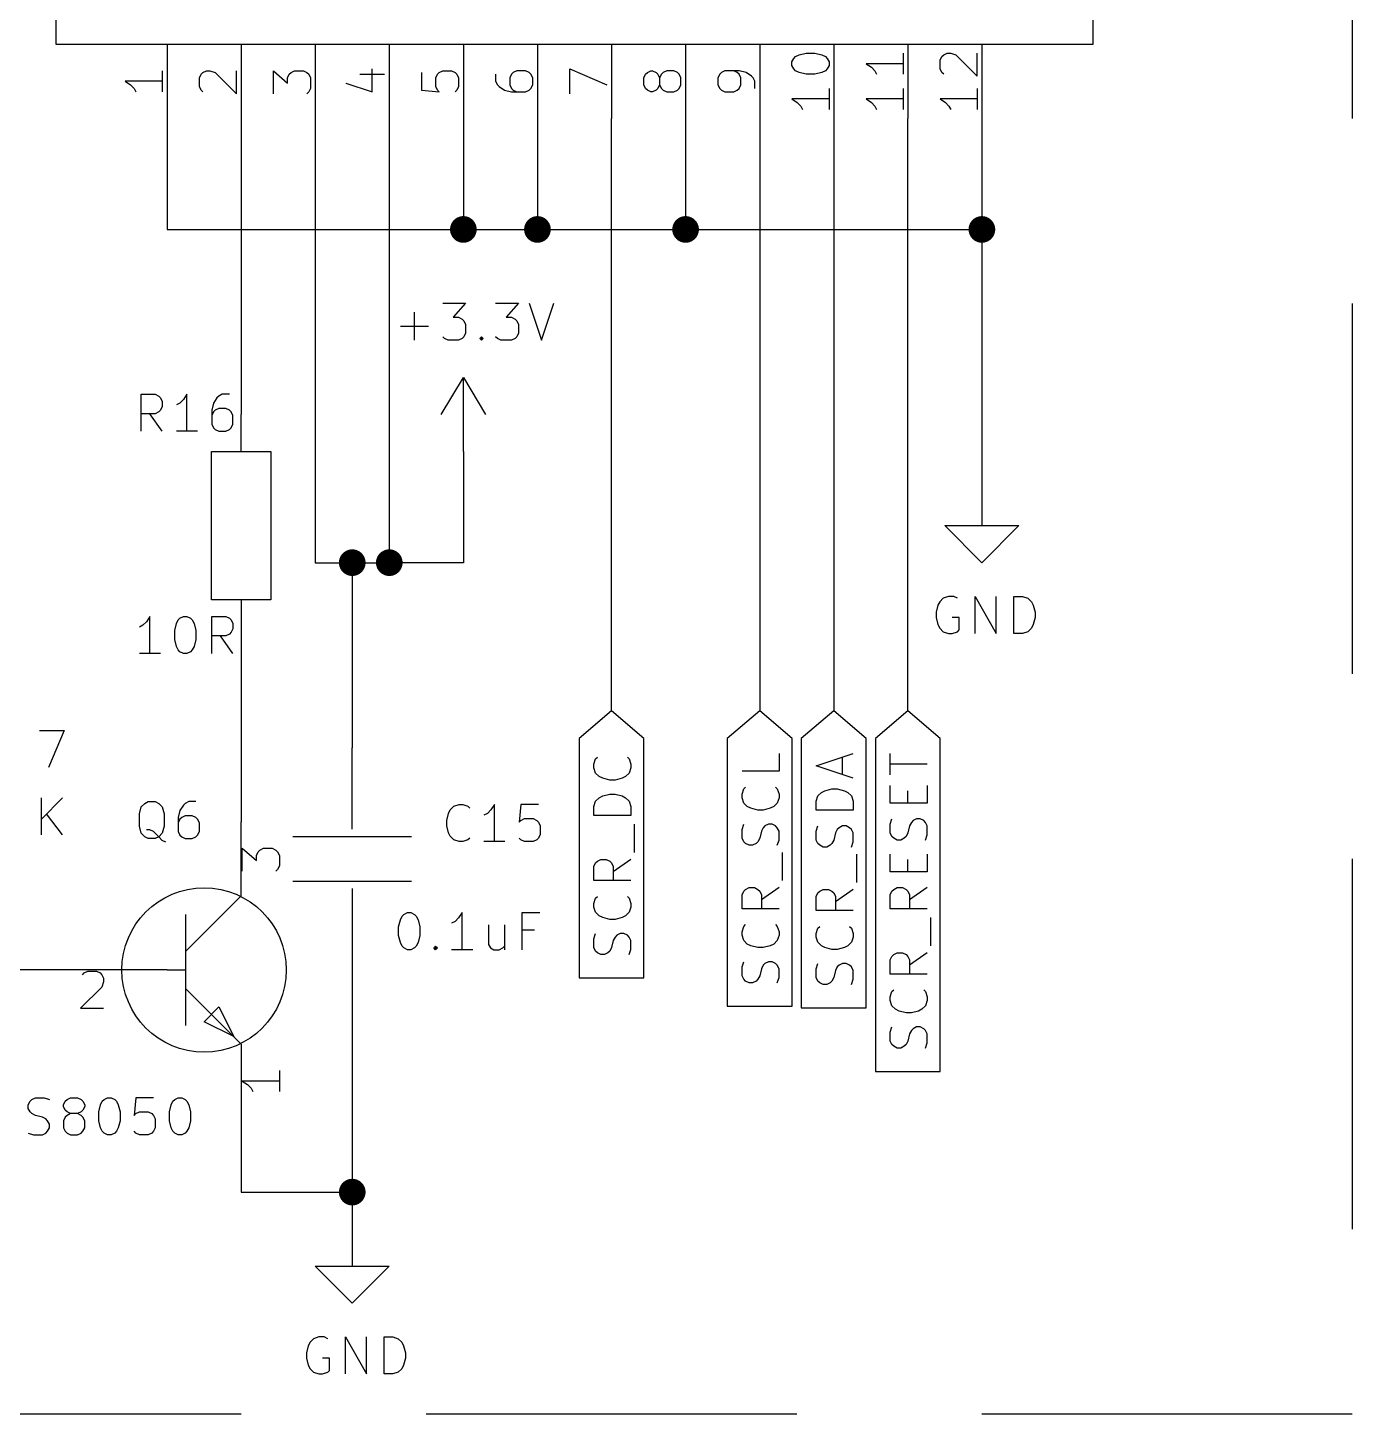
# Model space of a CAD drawing. Extents: x 0.4 to 16.1, y -11.3 to -0.4.
# Drawn here: x 10.262 to 12.05, y -3.5 to -1.628 of the extents above; entities that cross this region are included whole.
import ezdxf

# ---------------------------------------------------------------- set-up
doc = ezdxf.new("R2010")
doc.units = 0
doc.header["$MEASUREMENT"] = 0
doc.linetypes.add('DASHED', pattern=[0.75, 0.5, -0.25])
for name, color, linetype in [('BLUE4', 5, 'CONTINUOUS'), ('BROWN2', 54, 'CONTINUOUS'), ('MAGENTA2', 6, 'CONTINUOUS'), ('MAGENTA3', 221, 'CONTINUOUS'), ('RED3', 11, 'CONTINUOUS')]:
    doc.layers.add(name, color=color, linetype=linetype)

msp = doc.modelspace()

# ---------------------------------------------------------------- linework, layer by layer
at = {"layer": 'BLUE4', "linetype": 'CONTINUOUS'}
for p, q in [((11.2984, -1.66667), (11.3031, -1.66428)), ((11.3031, -1.66428), (11.3127, -1.6619)), ((11.3127, -1.6619), (11.3246, -1.6619)), ((11.3246, -1.6619), (11.3341, -1.66428)), ((11.3341, -1.66428), (11.3389, -1.66667)), ((11.4436, -1.6619), (11.4436, -1.69047)), ((11.496, -1.66667), (11.4984, -1.66428)), ((11.4984, -1.66428), (11.5031, -1.6619)), ((11.5031, -1.6619), (11.5079, -1.6619)), ((11.5079, -1.6619), (11.515, -1.66428)), ((11.515, -1.66428), (11.5436, -1.69285)), ((11.5436, -1.69285), (11.5436, -1.6619)), ((10.7269, -1.71428), (10.7269, -1.68333)), ((10.9936, -1.71667), (10.9936, -1.68333)), ((10.9936, -1.68333), (11.0436, -1.70476)), ((11.2936, -1.67381), (11.296, -1.66905)), ((11.2936, -1.67857), (11.2936, -1.67381)), ((11.296, -1.68333), (11.2936, -1.67857)), ((11.296, -1.66905), (11.2984, -1.66667)), ((11.2984, -1.68571), (11.296, -1.68333)), ((11.3389, -1.66667), (11.3412, -1.66905)), ((11.3412, -1.68333), (11.3389, -1.68571)), ((11.3412, -1.66905), (11.3436, -1.67381)), ((11.3436, -1.67857), (11.3412, -1.68333)), ((11.3436, -1.67381), (11.3436, -1.67857)), ((11.4436, -1.67619), (11.3936, -1.67619)), ((11.3936, -1.67619), (11.4008, -1.68095)), ((11.4008, -1.68095), (11.4055, -1.68571)), ((11.4936, -1.67143), (11.496, -1.66667)), ((11.4936, -1.68333), (11.4936, -1.67143)), ((11.496, -1.68809), (11.4936, -1.68333)), ((10.4436, -1.7), (10.3936, -1.7)), ((10.3936, -1.7), (10.4008, -1.70476)), ((10.4436, -1.68571), (10.4436, -1.71428)), ((10.4936, -1.69524), (10.496, -1.69047)), ((10.4936, -1.70714), (10.4936, -1.69524)), ((10.496, -1.69047), (10.4984, -1.68809)), ((10.4984, -1.68809), (10.5031, -1.68571)), ((10.5031, -1.68571), (10.5079, -1.68571)), ((10.5079, -1.68571), (10.515, -1.68809)), ((10.515, -1.68809), (10.5436, -1.71667)), ((10.5436, -1.71667), (10.5436, -1.68571)), ((10.5936, -1.71667), (10.5936, -1.68571)), ((10.5936, -1.68571), (10.6127, -1.70238)), ((10.6127, -1.69524), (10.615, -1.69047)), ((10.6127, -1.70238), (10.6127, -1.69524)), ((10.615, -1.69047), (10.6174, -1.68809)), ((10.6174, -1.68809), (10.6222, -1.68571)), ((10.6222, -1.68571), (10.6341, -1.68571)), ((10.6341, -1.68571), (10.6389, -1.68809)), ((10.6389, -1.68809), (10.6412, -1.69047)), ((10.6412, -1.69047), (10.6436, -1.69524)), ((10.6436, -1.69524), (10.6436, -1.70952)), ((10.6912, -1.70238), (10.7269, -1.71428)), ((10.7103, -1.69047), (10.7436, -1.69047)), ((10.7936, -1.68809), (10.7936, -1.7119)), ((10.8127, -1.69524), (10.815, -1.69047)), ((10.8127, -1.70714), (10.8127, -1.69524)), ((10.815, -1.69047), (10.8174, -1.68809)), ((10.8174, -1.68809), (10.8222, -1.68571)), ((10.8222, -1.68571), (10.8341, -1.68571)), ((10.8341, -1.68571), (10.8389, -1.68809)), ((10.8389, -1.68809), (10.8412, -1.69047)), ((10.8412, -1.69047), (10.8436, -1.69524)), ((10.8436, -1.69524), (10.8436, -1.70714)), ((10.8936, -1.69047), (10.8936, -1.7)), ((10.8936, -1.7), (10.896, -1.70476)), ((10.915, -1.69047), (10.9127, -1.69524)), ((10.9127, -1.69524), (10.9127, -1.70476)), ((10.9174, -1.68809), (10.915, -1.69047)), ((10.9222, -1.68571), (10.9174, -1.68809)), ((10.9341, -1.68571), (10.9222, -1.68571)), ((10.9389, -1.68809), (10.9341, -1.68571)), ((10.9412, -1.69047), (10.9389, -1.68809)), ((10.9436, -1.69524), (10.9412, -1.69047)), ((10.9436, -1.70476), (10.9436, -1.69524)), ((11.0936, -1.69524), (11.096, -1.69047)), ((11.0936, -1.70476), (11.0936, -1.69524)), ((11.096, -1.69047), (11.0984, -1.68809)), ((11.0984, -1.68809), (11.1031, -1.68571)), ((11.1031, -1.68571), (11.1055, -1.68571)), ((11.1055, -1.68571), (11.1103, -1.68809)), ((11.1103, -1.68809), (11.1127, -1.69047)), ((11.1127, -1.69047), (11.115, -1.69524)), ((11.1174, -1.69047), (11.115, -1.69524)), ((11.115, -1.69524), (11.115, -1.70476)), ((11.1198, -1.68809), (11.1174, -1.69047)), ((11.1246, -1.68571), (11.1198, -1.68809)), ((11.1341, -1.68571), (11.1246, -1.68571)), ((11.1389, -1.68809), (11.1341, -1.68571)), ((11.1412, -1.69047), (11.1389, -1.68809)), ((11.1436, -1.69524), (11.1412, -1.69047)), ((11.1436, -1.70476), (11.1436, -1.69524)), ((11.196, -1.69047), (11.1936, -1.69524)), ((11.1936, -1.69524), (11.1936, -1.70476)), ((11.1984, -1.68809), (11.196, -1.69047)), ((11.2031, -1.68571), (11.1984, -1.68809)), ((11.2222, -1.68571), (11.2031, -1.68571)), ((11.2198, -1.68809), (11.215, -1.68571)), ((11.2222, -1.69047), (11.2198, -1.68809)), ((11.2317, -1.68809), (11.2222, -1.68571)), ((11.2246, -1.69524), (11.2222, -1.69047)), ((11.2246, -1.70476), (11.2246, -1.69524)), ((11.2389, -1.69285), (11.2317, -1.68809)), ((11.2412, -1.69524), (11.2389, -1.69285)), ((11.2436, -1.7), (11.2412, -1.69524)), ((11.2436, -1.70952), (11.2436, -1.7)), ((11.3031, -1.68809), (11.2984, -1.68571)), ((11.3127, -1.69047), (11.3031, -1.68809)), ((11.3246, -1.69047), (11.3127, -1.69047)), ((11.3341, -1.68809), (11.3246, -1.69047)), ((11.3389, -1.68571), (11.3341, -1.68809)), ((11.4055, -1.68571), (11.4079, -1.69047)), ((11.4984, -1.69047), (11.496, -1.68809)), ((10.4008, -1.70476), (10.4055, -1.70952)), ((10.4055, -1.70952), (10.4079, -1.71428)), ((10.496, -1.7119), (10.4936, -1.70714)), ((10.4984, -1.71428), (10.496, -1.7119)), ((10.6412, -1.71428), (10.6389, -1.71667)), ((10.6436, -1.70952), (10.6412, -1.71428)), ((10.7936, -1.7119), (10.8174, -1.71428)), ((10.815, -1.7119), (10.8127, -1.70714)), ((10.8174, -1.71428), (10.815, -1.7119)), ((10.8412, -1.7119), (10.8389, -1.71428)), ((10.8436, -1.70714), (10.8412, -1.7119)), ((10.896, -1.70476), (10.8984, -1.70714)), ((10.8984, -1.70714), (10.9055, -1.7119)), ((10.9055, -1.7119), (10.915, -1.71428)), ((10.9127, -1.70476), (10.915, -1.70952)), ((10.915, -1.70952), (10.9174, -1.7119)), ((10.915, -1.71428), (10.9341, -1.71428)), ((10.9174, -1.7119), (10.9222, -1.71428)), ((10.9341, -1.71428), (10.9389, -1.7119)), ((10.9389, -1.7119), (10.9412, -1.70952)), ((10.9412, -1.70952), (10.9436, -1.70476)), ((11.096, -1.70952), (11.0936, -1.70476)), ((11.0984, -1.7119), (11.096, -1.70952)), ((11.1031, -1.71428), (11.0984, -1.7119)), ((11.1055, -1.71428), (11.1031, -1.71428)), ((11.1103, -1.7119), (11.1055, -1.71428)), ((11.1127, -1.70952), (11.1103, -1.7119)), ((11.115, -1.70476), (11.1127, -1.70952)), ((11.115, -1.70476), (11.1174, -1.70952)), ((11.1174, -1.70952), (11.1198, -1.7119)), ((11.1198, -1.7119), (11.1246, -1.71428)), ((11.1246, -1.71428), (11.1341, -1.71428)), ((11.1341, -1.71428), (11.1389, -1.7119)), ((11.1389, -1.7119), (11.1412, -1.70952)), ((11.1412, -1.70952), (11.1436, -1.70476)), ((11.1936, -1.70476), (11.196, -1.70952)), ((11.196, -1.70952), (11.1984, -1.7119)), ((11.1984, -1.7119), (11.2031, -1.71428)), ((11.2031, -1.71428), (11.215, -1.71428)), ((11.215, -1.71428), (11.2198, -1.7119)), ((11.2198, -1.7119), (11.2222, -1.70952)), ((11.2222, -1.70952), (11.2246, -1.70476)), ((11.3436, -1.70952), (11.3436, -1.73809)), ((11.4436, -1.70952), (11.4436, -1.73809)), ((11.5436, -1.70952), (11.5436, -1.73809)), ((11.3436, -1.72381), (11.2936, -1.72381)), ((11.2936, -1.72381), (11.3008, -1.72857)), ((11.3008, -1.72857), (11.3055, -1.73333)), ((11.3055, -1.73333), (11.3079, -1.73809)), ((11.4436, -1.72381), (11.3936, -1.72381)), ((11.3936, -1.72381), (11.4008, -1.72857)), ((11.4008, -1.72857), (11.4055, -1.73333)), ((11.4055, -1.73333), (11.4079, -1.73809)), ((11.5436, -1.72381), (11.4936, -1.72381)), ((11.4936, -1.72381), (11.5008, -1.72857)), ((11.5008, -1.72857), (11.5055, -1.73333)), ((11.5055, -1.73333), (11.5079, -1.73809)), ((10.5516, -2.76667), (10.5516, -2.73571)), ((10.5516, -2.73571), (10.5707, -2.75238)), ((10.5707, -2.74524), (10.573, -2.74047)), ((10.5707, -2.75238), (10.5707, -2.74524)), ((10.573, -2.74047), (10.5754, -2.73809)), ((10.5754, -2.73809), (10.5802, -2.73571)), ((10.5802, -2.73571), (10.5921, -2.73571)), ((10.5921, -2.73571), (10.5969, -2.73809)), ((10.5969, -2.73809), (10.5992, -2.74047)), ((10.5992, -2.74047), (10.6016, -2.74524)), ((10.6016, -2.74524), (10.6016, -2.75952)), ((10.5992, -2.76428), (10.5969, -2.76667)), ((10.6016, -2.75952), (10.5992, -2.76428)), ((10.3381, -2.904), (10.3429, -2.90162)), ((10.3429, -2.90162), (10.3548, -2.90162)), ((10.3548, -2.90162), (10.3595, -2.904)), ((10.3357, -2.90638), (10.3381, -2.904)), ((10.3595, -2.904), (10.3619, -2.90638)), ((10.3619, -2.90638), (10.3643, -2.91114)), ((10.3643, -2.9159), (10.3619, -2.92305)), ((10.3643, -2.91114), (10.3643, -2.9159)), ((10.3619, -2.92305), (10.3333, -2.95162)), ((10.3333, -2.95162), (10.3643, -2.95162)), ((10.6016, -3.05), (10.5516, -3.05)), ((10.5516, -3.05), (10.5588, -3.05476)), ((10.6016, -3.03571), (10.6016, -3.06428)), ((10.5588, -3.05476), (10.5635, -3.05952)), ((10.5635, -3.05952), (10.5659, -3.06428))]:
    msp.add_line(p, q, dxfattribs=at)
at = {"layer": 'BROWN2', "linetype": 'CONTINUOUS'}
for p, q in [((10.3, -0.65), (10.3, -1.65)), ((11.7, -1.65), (11.7, -0.65)), ((10.3, -1.65), (11.7, -1.65)), ((10.45, -1.65), (10.45, -1.75)), ((10.55, -1.65), (10.55, -1.75)), ((10.65, -1.65), (10.65, -1.75)), ((10.75, -1.65), (10.75, -1.75)), ((10.85, -1.65), (10.85, -1.75)), ((10.95, -1.65), (10.95, -1.75)), ((11.05, -1.65), (11.05, -1.75)), ((11.15, -1.65), (11.15, -1.75)), ((11.25, -1.65), (11.25, -1.75)), ((11.35, -1.65), (11.35, -1.75)), ((11.45, -1.65), (11.45, -1.75)), ((11.55, -1.65), (11.55, -1.75)), ((10.82, -2.15), (10.85, -2.1)), ((10.85, -2.2), (10.85, -2.1)), ((10.85, -2.1), (10.88, -2.15)), ((10.55, -2.2), (10.55, -2.15)), ((10.51, -2.4), (10.51, -2.2)), ((10.51, -2.2), (10.59, -2.2)), ((10.59, -2.2), (10.59, -2.4)), ((11.55, -2.25), (11.55, -2.3)), ((11.55, -2.35), (11.5, -2.3)), ((11.5, -2.3), (11.55, -2.3)), ((11.55, -2.3), (11.6, -2.3)), ((11.6, -2.3), (11.55, -2.35)), ((10.59, -2.4), (10.51, -2.4)), ((10.55, -2.4), (10.55, -2.45)), ((11.05, -2.55), (11.0062, -2.5875)), ((11.0938, -2.5875), (11.05, -2.55)), ((11.25, -2.55), (11.2062, -2.5875)), ((11.2938, -2.5875), (11.25, -2.55)), ((11.35, -2.55), (11.3062, -2.5875)), ((11.3938, -2.5875), (11.35, -2.55)), ((11.45, -2.55), (11.4062, -2.5875)), ((11.4938, -2.5875), (11.45, -2.55)), ((10.7, -2.71), (10.7, -2.6)), ((11.0062, -2.5875), (11.0062, -2.91073)), ((11.0938, -2.91073), (11.0938, -2.5875)), ((11.2062, -2.5875), (11.2062, -2.94883)), ((11.2938, -2.94883), (11.2938, -2.5875)), ((11.3062, -2.5875), (11.3062, -2.9512)), ((11.3938, -2.9512), (11.3938, -2.5875)), ((11.4062, -2.5875), (11.4062, -3.03692)), ((11.4938, -3.03692), (11.4938, -2.5875)), ((11.0262, -2.62217), (11.0286, -2.61503)), ((11.0286, -2.61503), (11.031, -2.61265)), ((11.0714, -2.61265), (11.0738, -2.61503)), ((11.0738, -2.61503), (11.0762, -2.62217)), ((11.2762, -2.60789), (11.2762, -2.6317)), ((11.3262, -2.62455), (11.3762, -2.60789)), ((11.3619, -2.63646), (11.3619, -2.61265)), ((11.4262, -2.63646), (11.4262, -2.60789)), ((11.0262, -2.62693), (11.0262, -2.62217)), ((11.0286, -2.63407), (11.0262, -2.62693)), ((11.0333, -2.63884), (11.0286, -2.63407)), ((11.0381, -2.64122), (11.0333, -2.63884)), ((11.069, -2.63884), (11.0643, -2.64122)), ((11.0738, -2.63407), (11.069, -2.63884)), ((11.0762, -2.62693), (11.0738, -2.63407)), ((11.0762, -2.62217), (11.0762, -2.62693)), ((11.2762, -2.6317), (11.2262, -2.6317)), ((11.3762, -2.64122), (11.3262, -2.62455)), ((11.4762, -2.62217), (11.4262, -2.62217)), ((11.0476, -2.6436), (11.0381, -2.64122)), ((11.0548, -2.6436), (11.0476, -2.6436)), ((11.0643, -2.64122), (11.0548, -2.6436)), ((11.2262, -2.66265), (11.2286, -2.6555)), ((11.2286, -2.6555), (11.231, -2.65313)), ((11.2714, -2.65313), (11.2738, -2.6555)), ((11.2738, -2.6555), (11.2762, -2.66265)), ((11.3333, -2.66027), (11.3381, -2.65789)), ((11.3381, -2.65789), (11.3476, -2.6555)), ((11.3476, -2.6555), (11.3548, -2.6555)), ((11.3548, -2.6555), (11.3643, -2.65789)), ((11.3643, -2.65789), (11.369, -2.66027)), ((11.4262, -2.67455), (11.4262, -2.65074)), ((11.45, -2.67455), (11.45, -2.65789)), ((11.4762, -2.65074), (11.4762, -2.67455)), ((11.0262, -2.67931), (11.0286, -2.67217)), ((11.0286, -2.67217), (11.0333, -2.66741)), ((11.0333, -2.66741), (11.0381, -2.66503)), ((11.0381, -2.66503), (11.0476, -2.66265)), ((11.0476, -2.66265), (11.0548, -2.66265)), ((11.0548, -2.66265), (11.0643, -2.66503)), ((11.0643, -2.66503), (11.069, -2.66741)), ((11.069, -2.66741), (11.0738, -2.67217)), ((11.0738, -2.67217), (11.0762, -2.67931)), ((11.2262, -2.66741), (11.2262, -2.66265)), ((11.2286, -2.67455), (11.2262, -2.66741)), ((11.2333, -2.67931), (11.2286, -2.67455)), ((11.2738, -2.67455), (11.269, -2.67931)), ((11.2762, -2.66741), (11.2738, -2.67455)), ((11.2762, -2.66265), (11.2762, -2.66741)), ((11.3262, -2.67217), (11.3286, -2.66503)), ((11.3262, -2.68407), (11.3262, -2.67217)), ((11.3286, -2.66503), (11.3333, -2.66027)), ((11.369, -2.66027), (11.3738, -2.66503)), ((11.3738, -2.66503), (11.3762, -2.67217)), ((11.3762, -2.67217), (11.3762, -2.68407)), ((11.4762, -2.67455), (11.4262, -2.67455)), ((11.0262, -2.69122), (11.0262, -2.67931)), ((11.0762, -2.69122), (11.0262, -2.69122)), ((11.0762, -2.67931), (11.0762, -2.69122)), ((11.2381, -2.6817), (11.2333, -2.67931)), ((11.2476, -2.68407), (11.2381, -2.6817)), ((11.2548, -2.68407), (11.2476, -2.68407)), ((11.2643, -2.6817), (11.2548, -2.68407)), ((11.269, -2.67931), (11.2643, -2.6817)), ((11.3762, -2.68407), (11.3262, -2.68407)), ((11.4262, -2.70313), (11.4286, -2.69598)), ((11.4619, -2.69598), (11.4571, -2.69836)), ((11.4667, -2.69598), (11.4619, -2.69598)), ((11.4714, -2.69836), (11.4667, -2.69598)), ((10.55, -2.8), (10.55, -2.7)), ((11.081, -2.74122), (11.081, -2.70313)), ((11.2262, -2.71027), (11.2286, -2.70313)), ((11.2262, -2.72217), (11.2262, -2.71027)), ((11.2524, -2.71265), (11.25, -2.72217)), ((11.2548, -2.70789), (11.2524, -2.71265)), ((11.2571, -2.7055), (11.2548, -2.70789)), ((11.2619, -2.70313), (11.2571, -2.7055)), ((11.2667, -2.70313), (11.2619, -2.70313)), ((11.2714, -2.7055), (11.2667, -2.70313)), ((11.2738, -2.70789), (11.2714, -2.7055)), ((11.2762, -2.71265), (11.2738, -2.70789)), ((11.2762, -2.72455), (11.2762, -2.71265)), ((11.3262, -2.71265), (11.3286, -2.7055)), ((11.3262, -2.72455), (11.3262, -2.71265)), ((11.3548, -2.71027), (11.3524, -2.71503)), ((11.3571, -2.70789), (11.3548, -2.71027)), ((11.3619, -2.7055), (11.3571, -2.70789)), ((11.3667, -2.7055), (11.3619, -2.7055)), ((11.3714, -2.70789), (11.3667, -2.7055)), ((11.3738, -2.71027), (11.3714, -2.70789)), ((11.3762, -2.71503), (11.3738, -2.71027)), ((11.4262, -2.71503), (11.4262, -2.70313)), ((11.4524, -2.7055), (11.45, -2.71503)), ((11.4548, -2.70074), (11.4524, -2.7055)), ((11.4571, -2.69836), (11.4548, -2.70074)), ((11.4738, -2.70074), (11.4714, -2.69836)), ((11.4762, -2.7055), (11.4738, -2.70074)), ((11.4762, -2.71741), (11.4762, -2.7055)), ((10.62, -2.72), (10.78, -2.72)), ((11.2286, -2.72693), (11.2262, -2.72217)), ((11.231, -2.72931), (11.2286, -2.72693)), ((11.2357, -2.7317), (11.231, -2.72931)), ((11.2405, -2.7317), (11.2357, -2.7317)), ((11.2452, -2.72931), (11.2405, -2.7317)), ((11.2476, -2.72693), (11.2452, -2.72931)), ((11.25, -2.72217), (11.2476, -2.72693)), ((11.2738, -2.7317), (11.2762, -2.72455)), ((11.3286, -2.72931), (11.3262, -2.72455)), ((11.331, -2.7317), (11.3286, -2.72931)), ((11.3357, -2.73407), (11.331, -2.7317)), ((11.3452, -2.7317), (11.3405, -2.73407)), ((11.3476, -2.72931), (11.3452, -2.7317)), ((11.35, -2.72455), (11.3476, -2.72931)), ((11.3524, -2.71503), (11.35, -2.72455)), ((11.3738, -2.73407), (11.3762, -2.72693)), ((11.3762, -2.72693), (11.3762, -2.71503)), ((11.4286, -2.71979), (11.4262, -2.71503)), ((11.431, -2.72217), (11.4286, -2.71979)), ((11.4357, -2.72455), (11.431, -2.72217)), ((11.4405, -2.72455), (11.4357, -2.72455)), ((11.4452, -2.72217), (11.4405, -2.72455)), ((11.4476, -2.71979), (11.4452, -2.72217)), ((11.45, -2.71503), (11.4476, -2.71979)), ((11.4738, -2.72455), (11.4762, -2.71741)), ((11.031, -2.75313), (11.0357, -2.75074)), ((11.0357, -2.75074), (11.0429, -2.75074)), ((11.0429, -2.75074), (11.0476, -2.75313)), ((11.0762, -2.75074), (11.0524, -2.76741)), ((11.281, -2.77931), (11.281, -2.74122)), ((11.3405, -2.73407), (11.3357, -2.73407)), ((11.381, -2.7817), (11.381, -2.7436)), ((11.4262, -2.76741), (11.4262, -2.7436)), ((11.45, -2.76741), (11.45, -2.75074)), ((11.4762, -2.7436), (11.4762, -2.76741)), ((11.0262, -2.76027), (11.0286, -2.7555)), ((11.0262, -2.77931), (11.0262, -2.76027)), ((11.0286, -2.7555), (11.031, -2.75313)), ((11.0476, -2.75313), (11.05, -2.7555)), ((11.05, -2.7555), (11.0524, -2.76027)), ((11.0524, -2.76027), (11.0524, -2.77931)), ((11.4762, -2.76741), (11.4262, -2.76741)), ((10.62, -2.78), (10.78, -2.78)), ((11.0762, -2.77931), (11.0262, -2.77931)), ((11.231, -2.79122), (11.2357, -2.78884)), ((11.2357, -2.78884), (11.2429, -2.78884)), ((11.2429, -2.78884), (11.2476, -2.79122)), ((11.2762, -2.78884), (11.2524, -2.8055)), ((11.431, -2.79122), (11.4357, -2.78884)), ((11.4357, -2.78884), (11.4429, -2.78884)), ((11.4429, -2.78884), (11.4476, -2.79122)), ((11.4762, -2.78884), (11.4524, -2.8055)), ((10.475, -2.875), (10.55, -2.8)), ((10.7, -2.79), (10.7, -2.9)), ((11.0262, -2.81027), (11.0286, -2.80313)), ((11.0286, -2.80313), (11.031, -2.80074)), ((11.0714, -2.80074), (11.0738, -2.80313)), ((11.0738, -2.80313), (11.0762, -2.81027)), ((11.2262, -2.79836), (11.2286, -2.7936)), ((11.2262, -2.81741), (11.2262, -2.79836)), ((11.2286, -2.7936), (11.231, -2.79122)), ((11.2476, -2.79122), (11.25, -2.7936)), ((11.25, -2.7936), (11.2524, -2.79836)), ((11.2524, -2.79836), (11.2524, -2.81741)), ((11.3262, -2.80074), (11.3286, -2.79598)), ((11.3262, -2.81979), (11.3262, -2.80074)), ((11.3286, -2.79598), (11.331, -2.7936)), ((11.331, -2.7936), (11.3357, -2.79122)), ((11.3357, -2.79122), (11.3429, -2.79122)), ((11.3429, -2.79122), (11.3476, -2.7936)), ((11.3476, -2.7936), (11.35, -2.79598)), ((11.35, -2.79598), (11.3524, -2.80074)), ((11.3762, -2.79122), (11.3524, -2.80789)), ((11.3524, -2.80074), (11.3524, -2.81979)), ((11.4262, -2.79836), (11.4286, -2.7936)), ((11.4262, -2.81741), (11.4262, -2.79836)), ((11.4286, -2.7936), (11.431, -2.79122)), ((11.4476, -2.79122), (11.45, -2.7936)), ((11.45, -2.7936), (11.4524, -2.79836)), ((11.4524, -2.79836), (11.4524, -2.81741)), ((10.475, -2.825), (10.475, -2.975)), ((11.0262, -2.81503), (11.0262, -2.81027)), ((11.0286, -2.82217), (11.0262, -2.81503)), ((11.0333, -2.82693), (11.0286, -2.82217)), ((11.0381, -2.82931), (11.0333, -2.82693)), ((11.069, -2.82693), (11.0643, -2.82931)), ((11.0738, -2.82217), (11.069, -2.82693)), ((11.0762, -2.81503), (11.0738, -2.82217)), ((11.0762, -2.81027), (11.0762, -2.81503)), ((11.2762, -2.81741), (11.2262, -2.81741)), ((11.3762, -2.81979), (11.3262, -2.81979)), ((11.4762, -2.81741), (11.4262, -2.81741)), ((11.0476, -2.8317), (11.0381, -2.82931)), ((11.0548, -2.8317), (11.0476, -2.8317)), ((11.0643, -2.82931), (11.0548, -2.8317)), ((11.2262, -2.84836), (11.2286, -2.84122)), ((11.2286, -2.84122), (11.231, -2.83884)), ((11.2714, -2.83884), (11.2738, -2.84122)), ((11.2738, -2.84122), (11.2762, -2.84836)), ((11.3262, -2.85074), (11.3286, -2.8436)), ((11.3286, -2.8436), (11.331, -2.84122)), ((11.3714, -2.84122), (11.3738, -2.8436)), ((11.3738, -2.8436), (11.3762, -2.85074)), ((11.481, -2.86741), (11.481, -2.82931)), ((11.0262, -2.85789), (11.0286, -2.85074)), ((11.0262, -2.86979), (11.0262, -2.85789)), ((11.0524, -2.86027), (11.05, -2.86979)), ((11.0548, -2.8555), (11.0524, -2.86027)), ((11.0571, -2.85313), (11.0548, -2.8555)), ((11.0619, -2.85074), (11.0571, -2.85313)), ((11.0667, -2.85074), (11.0619, -2.85074)), ((11.0714, -2.85313), (11.0667, -2.85074)), ((11.0738, -2.8555), (11.0714, -2.85313)), ((11.0762, -2.86027), (11.0738, -2.8555)), ((11.0762, -2.87217), (11.0762, -2.86027)), ((11.2262, -2.85313), (11.2262, -2.84836)), ((11.2286, -2.86027), (11.2262, -2.85313)), ((11.2333, -2.86503), (11.2286, -2.86027)), ((11.2738, -2.86027), (11.269, -2.86503)), ((11.2762, -2.85313), (11.2738, -2.86027)), ((11.2762, -2.84836), (11.2762, -2.85313)), ((11.3262, -2.8555), (11.3262, -2.85074)), ((11.3286, -2.86265), (11.3262, -2.8555)), ((11.3333, -2.86741), (11.3286, -2.86265)), ((11.3738, -2.86265), (11.369, -2.86741)), ((11.3762, -2.8555), (11.3738, -2.86265)), ((11.3762, -2.85074), (11.3762, -2.8555)), ((11.0286, -2.87455), (11.0262, -2.86979)), ((11.031, -2.87693), (11.0286, -2.87455)), ((11.0357, -2.87931), (11.031, -2.87693)), ((11.0405, -2.87931), (11.0357, -2.87931)), ((11.0452, -2.87693), (11.0405, -2.87931)), ((11.0476, -2.87455), (11.0452, -2.87693)), ((11.05, -2.86979), (11.0476, -2.87455)), ((11.0738, -2.87931), (11.0762, -2.87217)), ((11.2381, -2.86741), (11.2333, -2.86503)), ((11.2476, -2.86979), (11.2381, -2.86741)), ((11.2548, -2.86979), (11.2476, -2.86979)), ((11.2643, -2.86741), (11.2548, -2.86979)), ((11.269, -2.86503), (11.2643, -2.86741)), ((11.3381, -2.86979), (11.3333, -2.86741)), ((11.3476, -2.87217), (11.3381, -2.86979)), ((11.3548, -2.87217), (11.3476, -2.87217)), ((11.3643, -2.86979), (11.3548, -2.87217)), ((11.369, -2.86741), (11.3643, -2.86979)), ((11.4262, -2.88646), (11.4286, -2.8817)), ((11.4286, -2.8817), (11.431, -2.87931)), ((11.431, -2.87931), (11.4357, -2.87693)), ((11.4357, -2.87693), (11.4429, -2.87693)), ((11.4429, -2.87693), (11.4476, -2.87931)), ((11.4476, -2.87931), (11.45, -2.8817)), ((11.45, -2.8817), (11.4524, -2.88646)), ((11.4762, -2.87693), (11.4524, -2.8936)), ((10.45, -2.9), (10.25, -2.9)), ((10.45, -2.9), (10.475, -2.9)), ((11.2262, -2.89598), (11.2286, -2.88884)), ((11.2262, -2.90789), (11.2262, -2.89598)), ((11.2524, -2.89836), (11.25, -2.90789)), ((11.2548, -2.8936), (11.2524, -2.89836)), ((11.2571, -2.89122), (11.2548, -2.8936)), ((11.2619, -2.88884), (11.2571, -2.89122)), ((11.2667, -2.88884), (11.2619, -2.88884)), ((11.2714, -2.89122), (11.2667, -2.88884)), ((11.2738, -2.8936), (11.2714, -2.89122)), ((11.2762, -2.89836), (11.2738, -2.8936)), ((11.2762, -2.91027), (11.2762, -2.89836)), ((11.3262, -2.89836), (11.3286, -2.89122)), ((11.3262, -2.91027), (11.3262, -2.89836)), ((11.3524, -2.90074), (11.35, -2.91027)), ((11.3548, -2.89598), (11.3524, -2.90074)), ((11.3571, -2.8936), (11.3548, -2.89598)), ((11.3619, -2.89122), (11.3571, -2.8936)), ((11.3667, -2.89122), (11.3619, -2.89122)), ((11.3714, -2.8936), (11.3667, -2.89122)), ((11.3738, -2.89598), (11.3714, -2.8936)), ((11.3762, -2.90074), (11.3738, -2.89598)), ((11.3762, -2.91265), (11.3762, -2.90074)), ((11.4262, -2.9055), (11.4262, -2.88646)), ((11.4524, -2.88646), (11.4524, -2.9055)), ((11.0062, -2.91073), (11.05, -2.91073)), ((11.05, -2.91073), (11.0938, -2.91073)), ((11.2286, -2.91265), (11.2262, -2.90789)), ((11.231, -2.91503), (11.2286, -2.91265)), ((11.2357, -2.91741), (11.231, -2.91503)), ((11.2405, -2.91741), (11.2357, -2.91741)), ((11.2452, -2.91503), (11.2405, -2.91741)), ((11.2476, -2.91265), (11.2452, -2.91503)), ((11.25, -2.90789), (11.2476, -2.91265)), ((11.2738, -2.91741), (11.2762, -2.91027)), ((11.3286, -2.91503), (11.3262, -2.91027)), ((11.331, -2.91741), (11.3286, -2.91503)), ((11.3357, -2.91979), (11.331, -2.91741)), ((11.3405, -2.91979), (11.3357, -2.91979)), ((11.3452, -2.91741), (11.3405, -2.91979)), ((11.3476, -2.91503), (11.3452, -2.91741)), ((11.35, -2.91027), (11.3476, -2.91503)), ((11.3738, -2.91979), (11.3762, -2.91265)), ((11.4762, -2.9055), (11.4262, -2.9055)), ((10.475, -2.925), (10.55, -3)), ((11.4262, -2.93646), (11.4286, -2.92931)), ((11.4262, -2.94122), (11.4262, -2.93646)), ((11.4286, -2.92931), (11.431, -2.92693)), ((11.4714, -2.92693), (11.4738, -2.92931)), ((11.4738, -2.92931), (11.4762, -2.93646)), ((11.4762, -2.93646), (11.4762, -2.94122)), ((10.5, -2.97), (10.52, -2.95)), ((10.52, -2.95), (10.54, -2.99)), ((11.2062, -2.94883), (11.25, -2.94883)), ((11.25, -2.94883), (11.2938, -2.94883)), ((11.3062, -2.9512), (11.35, -2.9512)), ((11.35, -2.9512), (11.3938, -2.9512)), ((11.4286, -2.94836), (11.4262, -2.94122)), ((11.4333, -2.95313), (11.4286, -2.94836)), ((11.4381, -2.9555), (11.4333, -2.95313)), ((11.4476, -2.95789), (11.4381, -2.9555)), ((11.4548, -2.95789), (11.4476, -2.95789)), ((11.4643, -2.9555), (11.4548, -2.95789)), ((11.469, -2.95313), (11.4643, -2.9555)), ((11.4738, -2.94836), (11.469, -2.95313)), ((11.4762, -2.94122), (11.4738, -2.94836)), ((10.54, -2.99), (10.5, -2.97)), ((11.4262, -2.98407), (11.4286, -2.97693)), ((11.4619, -2.97693), (11.4571, -2.97931)), ((11.4667, -2.97693), (11.4619, -2.97693)), ((11.4714, -2.97931), (11.4667, -2.97693)), ((11.4262, -2.99598), (11.4262, -2.98407)), ((11.4524, -2.98646), (11.45, -2.99598)), ((11.4548, -2.9817), (11.4524, -2.98646)), ((11.4571, -2.97931), (11.4548, -2.9817)), ((11.4738, -2.9817), (11.4714, -2.97931)), ((11.4762, -2.98646), (11.4738, -2.9817)), ((11.4762, -2.99836), (11.4762, -2.98646)), ((10.55, -3), (10.55, -3.1)), ((11.4286, -3.00074), (11.4262, -2.99598)), ((11.431, -3.00313), (11.4286, -3.00074)), ((11.4357, -3.0055), (11.431, -3.00313)), ((11.4405, -3.0055), (11.4357, -3.0055)), ((11.4452, -3.00313), (11.4405, -3.0055)), ((11.4476, -3.00074), (11.4452, -3.00313)), ((11.45, -2.99598), (11.4476, -3.00074)), ((11.4738, -3.0055), (11.4762, -2.99836)), ((11.4062, -3.03692), (11.45, -3.03692)), ((11.45, -3.03692), (11.4938, -3.03692)), ((10.7, -3.25), (10.7, -3.3)), ((10.7, -3.35), (10.65, -3.3)), ((10.65, -3.3), (10.7, -3.3)), ((10.7, -3.3), (10.75, -3.3)), ((10.75, -3.3), (10.7, -3.35))]:
    msp.add_line(p, q, dxfattribs=at)
at = {"layer": 'BROWN2'}
msp.add_circle((10.5, -2.9), 0.111, dxfattribs=at)
at = {"layer": 'MAGENTA2', "linetype": 'CONTINUOUS'}
for p, q in [((10.8221, -1.99962), (10.8531, -1.99962)), ((10.8531, -1.99962), (10.8364, -2.01867)), ((10.8936, -1.99962), (10.9245, -1.99962)), ((10.9245, -1.99962), (10.9079, -2.01867)), ((10.9388, -1.99962), (10.9555, -2.04962)), ((10.9555, -2.04962), (10.9721, -1.99962)), ((10.784, -2.04962), (10.784, -2.01152)), ((10.8364, -2.01867), (10.8436, -2.01867)), ((10.8436, -2.01867), (10.8483, -2.02105)), ((10.8483, -2.02105), (10.8507, -2.02343)), ((10.9079, -2.01867), (10.915, -2.01867)), ((10.915, -2.01867), (10.9198, -2.02105)), ((10.9198, -2.02105), (10.9221, -2.02343)), ((10.765, -2.03057), (10.8031, -2.03057)), ((10.8507, -2.02343), (10.8531, -2.02819)), ((10.8531, -2.04009), (10.8507, -2.04485)), ((10.8531, -2.02819), (10.8531, -2.04009)), ((10.9221, -2.02343), (10.9245, -2.02819)), ((10.9245, -2.04009), (10.9221, -2.04485)), ((10.9245, -2.02819), (10.9245, -2.04009)), ((10.8245, -2.04724), (10.8221, -2.04485)), ((10.8293, -2.04962), (10.8245, -2.04724)), ((10.8436, -2.04962), (10.8293, -2.04962)), ((10.8483, -2.04724), (10.8436, -2.04962)), ((10.8507, -2.04485), (10.8483, -2.04724)), ((10.8721, -2.04724), (10.8745, -2.04485)), ((10.8745, -2.04962), (10.8721, -2.04724)), ((10.8745, -2.04485), (10.8769, -2.04724)), ((10.8745, -2.04485), (10.8745, -2.04962)), ((10.8769, -2.04724), (10.8745, -2.04962)), ((10.8959, -2.04724), (10.8936, -2.04485)), ((10.9007, -2.04962), (10.8959, -2.04724)), ((10.915, -2.04962), (10.9007, -2.04962)), ((10.9198, -2.04724), (10.915, -2.04962)), ((10.9221, -2.04485), (10.9198, -2.04724)), ((10.415, -2.17262), (10.415, -2.12262)), ((10.415, -2.12262), (10.4341, -2.12262)), ((10.4341, -2.12262), (10.4388, -2.125)), ((10.4388, -2.125), (10.4412, -2.12738)), ((10.4412, -2.12738), (10.4436, -2.13214)), ((10.4436, -2.13214), (10.4436, -2.13928)), ((10.4722, -2.12976), (10.4674, -2.13452)), ((10.4769, -2.12262), (10.4722, -2.12976)), ((10.4769, -2.17262), (10.4769, -2.12262)), ((10.5174, -2.12738), (10.5126, -2.13452)), ((10.5198, -2.125), (10.5174, -2.12738)), ((10.5246, -2.12262), (10.5198, -2.125)), ((10.5341, -2.12262), (10.5246, -2.12262)), ((10.4341, -2.14881), (10.415, -2.14881)), ((10.4436, -2.17262), (10.4269, -2.14881)), ((10.4388, -2.14643), (10.4341, -2.14881)), ((10.4412, -2.14405), (10.4388, -2.14643)), ((10.4436, -2.13928), (10.4412, -2.14405)), ((10.4674, -2.13452), (10.4626, -2.1369)), ((10.5126, -2.13452), (10.5103, -2.14405)), ((10.5103, -2.14405), (10.5103, -2.16309)), ((10.5126, -2.14643), (10.5103, -2.15119)), ((10.515, -2.14405), (10.5126, -2.14643)), ((10.5198, -2.14167), (10.515, -2.14405)), ((10.5293, -2.14167), (10.5198, -2.14167)), ((10.5341, -2.14405), (10.5293, -2.14167)), ((10.5365, -2.14643), (10.5341, -2.14405)), ((10.5388, -2.15119), (10.5365, -2.14643)), ((10.5388, -2.16309), (10.5388, -2.15119)), ((10.5103, -2.16309), (10.5126, -2.16785)), ((10.5126, -2.16785), (10.515, -2.17024)), ((10.515, -2.17024), (10.5198, -2.17262)), ((10.5293, -2.17262), (10.5341, -2.17024)), ((10.5341, -2.17024), (10.5365, -2.16785)), ((10.5365, -2.16785), (10.5388, -2.16309)), ((10.4912, -2.17262), (10.4626, -2.17262)), ((10.5198, -2.17262), (10.5293, -2.17262)), ((11.505, -2.39562), (11.4979, -2.398)), ((11.5121, -2.39562), (11.505, -2.39562)), ((11.5169, -2.398), (11.5121, -2.39562)), ((11.5407, -2.44562), (11.5407, -2.39562)), ((11.5407, -2.39562), (11.5693, -2.44562)), ((11.5693, -2.44562), (11.5693, -2.39562)), ((11.5931, -2.44562), (11.5931, -2.39562)), ((11.5931, -2.39562), (11.605, -2.39562)), ((11.605, -2.39562), (11.6121, -2.398)), ((11.4907, -2.40752), (11.4883, -2.41705)), ((11.4931, -2.40276), (11.4907, -2.40752)), ((11.4979, -2.398), (11.4931, -2.40276)), ((11.6121, -2.398), (11.6169, -2.40276)), ((11.6169, -2.40276), (11.6193, -2.40752)), ((11.6193, -2.40752), (11.6217, -2.41705)), ((10.4222, -2.42976), (10.4174, -2.43452)), ((10.4269, -2.42262), (10.4222, -2.42976)), ((10.4269, -2.47262), (10.4269, -2.42262)), ((10.4603, -2.44167), (10.4626, -2.43214)), ((10.4626, -2.43214), (10.465, -2.42738)), ((10.465, -2.42738), (10.4674, -2.425)), ((10.4674, -2.425), (10.4722, -2.42262)), ((10.4722, -2.42262), (10.4769, -2.42262)), ((10.4769, -2.42262), (10.4817, -2.425)), ((10.4817, -2.425), (10.4841, -2.42738)), ((10.4841, -2.42738), (10.4865, -2.43214)), ((10.4865, -2.43214), (10.4888, -2.44167)), ((10.5103, -2.47262), (10.5103, -2.42262)), ((10.5103, -2.42262), (10.5293, -2.42262)), ((10.5293, -2.42262), (10.5341, -2.425)), ((10.5341, -2.425), (10.5365, -2.42738)), ((10.5365, -2.42738), (10.5388, -2.43214)), ((10.5388, -2.43214), (10.5388, -2.43928)), ((11.4883, -2.41705), (11.4883, -2.42419)), ((11.4883, -2.42419), (11.4907, -2.43371)), ((11.4907, -2.43371), (11.4931, -2.43847)), ((11.5193, -2.42419), (11.5098, -2.42419)), ((11.5193, -2.44085), (11.5193, -2.42419)), ((11.6193, -2.43371), (11.6169, -2.43847)), ((11.6217, -2.42419), (11.6193, -2.43371)), ((11.6217, -2.41705), (11.6217, -2.42419)), ((10.4174, -2.43452), (10.4126, -2.4369)), ((10.4603, -2.45357), (10.4603, -2.44167)), ((10.4888, -2.44167), (10.4888, -2.45357)), ((10.5293, -2.44881), (10.5103, -2.44881)), ((10.5388, -2.47262), (10.5222, -2.44881)), ((10.5341, -2.44643), (10.5293, -2.44881)), ((10.5365, -2.44405), (10.5341, -2.44643)), ((10.5388, -2.43928), (10.5365, -2.44405)), ((11.4931, -2.43847), (11.4979, -2.44324)), ((11.4979, -2.44324), (11.505, -2.44562)), ((11.505, -2.44562), (11.5098, -2.44562)), ((11.5098, -2.44562), (11.5169, -2.44324)), ((11.5169, -2.44324), (11.5193, -2.44085)), ((11.605, -2.44562), (11.5931, -2.44562)), ((11.6121, -2.44324), (11.605, -2.44562)), ((11.6169, -2.43847), (11.6121, -2.44324)), ((10.4626, -2.46309), (10.4603, -2.45357)), ((10.465, -2.46785), (10.4626, -2.46309)), ((10.4674, -2.47024), (10.465, -2.46785)), ((10.4722, -2.47262), (10.4674, -2.47024)), ((10.4817, -2.47024), (10.4769, -2.47262)), ((10.4841, -2.46785), (10.4817, -2.47024)), ((10.4865, -2.46309), (10.4841, -2.46785)), ((10.4888, -2.45357), (10.4865, -2.46309)), ((10.4412, -2.47262), (10.4126, -2.47262)), ((10.4769, -2.47262), (10.4722, -2.47262)), ((10.2779, -2.57662), (10.3112, -2.57662)), ((10.3112, -2.57662), (10.2898, -2.62662)), ((10.2803, -2.71762), (10.2803, -2.66762)), ((10.3088, -2.66762), (10.2803, -2.69619)), ((10.415, -2.67976), (10.4198, -2.675)), ((10.4198, -2.675), (10.4246, -2.67262)), ((10.4246, -2.67262), (10.4341, -2.67262)), ((10.4341, -2.67262), (10.4388, -2.675)), ((10.4388, -2.675), (10.4436, -2.67976)), ((10.4722, -2.67738), (10.4674, -2.68452)), ((10.4746, -2.675), (10.4722, -2.67738)), ((10.4793, -2.67262), (10.4746, -2.675)), ((10.4888, -2.67262), (10.4793, -2.67262)), ((10.8372, -2.679), (10.8443, -2.67662)), ((10.8443, -2.67662), (10.8491, -2.67662)), ((10.8491, -2.67662), (10.8562, -2.679)), ((10.8919, -2.67662), (10.8872, -2.68376)), ((10.8919, -2.72662), (10.8919, -2.67662)), ((10.9276, -2.67662), (10.9253, -2.70043)), ((10.9515, -2.67662), (10.9276, -2.67662)), ((10.3088, -2.71762), (10.2874, -2.68905)), ((10.4126, -2.68928), (10.415, -2.67976)), ((10.4126, -2.70595), (10.4126, -2.68928)), ((10.4436, -2.67976), (10.446, -2.68928)), ((10.446, -2.68928), (10.446, -2.70595)), ((10.4674, -2.68452), (10.465, -2.69405)), ((10.465, -2.69405), (10.465, -2.71309)), ((10.4698, -2.69405), (10.4674, -2.69643)), ((10.4746, -2.69167), (10.4698, -2.69405)), ((10.4841, -2.69167), (10.4746, -2.69167)), ((10.4888, -2.69405), (10.4841, -2.69167)), ((10.4912, -2.69643), (10.4888, -2.69405)), ((10.8276, -2.69805), (10.83, -2.68852)), ((10.83, -2.68852), (10.8324, -2.68376)), ((10.8324, -2.68376), (10.8372, -2.679)), ((10.8562, -2.679), (10.8586, -2.68138)), ((10.8824, -2.68852), (10.8776, -2.6909)), ((10.8872, -2.68376), (10.8824, -2.68852)), ((10.9276, -2.69805), (10.9324, -2.69567)), ((10.9324, -2.69567), (10.9443, -2.69567)), ((10.9443, -2.69567), (10.9491, -2.69805)), ((10.415, -2.71547), (10.4126, -2.70595)), ((10.4269, -2.71071), (10.4222, -2.71071)), ((10.4317, -2.71309), (10.4269, -2.71071)), ((10.4388, -2.72024), (10.4317, -2.71309)), ((10.446, -2.70595), (10.4436, -2.71547)), ((10.4674, -2.69643), (10.465, -2.70119)), ((10.465, -2.71309), (10.4674, -2.71785)), ((10.4936, -2.70119), (10.4912, -2.69643)), ((10.4912, -2.71785), (10.4936, -2.71309)), ((10.4936, -2.71309), (10.4936, -2.70119)), ((10.8276, -2.70519), (10.8276, -2.69805)), ((10.83, -2.71471), (10.8276, -2.70519)), ((10.8324, -2.71947), (10.83, -2.71471)), ((10.9253, -2.70043), (10.9276, -2.69805)), ((10.9491, -2.69805), (10.9515, -2.70043)), ((10.9515, -2.70043), (10.9538, -2.70519)), ((10.9538, -2.70519), (10.9538, -2.71709)), ((10.4198, -2.72024), (10.415, -2.71547)), ((10.4246, -2.72262), (10.4198, -2.72024)), ((10.4341, -2.72262), (10.4246, -2.72262)), ((10.4388, -2.72024), (10.4341, -2.72262)), ((10.4436, -2.71547), (10.4388, -2.72024)), ((10.4436, -2.725), (10.4388, -2.72024)), ((10.4484, -2.72738), (10.4436, -2.725)), ((10.4674, -2.71785), (10.4698, -2.72024)), ((10.4698, -2.72024), (10.4746, -2.72262)), ((10.4746, -2.72262), (10.4841, -2.72262)), ((10.4841, -2.72262), (10.4888, -2.72024)), ((10.4888, -2.72024), (10.4912, -2.71785)), ((10.8372, -2.72424), (10.8324, -2.71947)), ((10.8443, -2.72662), (10.8372, -2.72424)), ((10.8491, -2.72662), (10.8443, -2.72662)), ((10.8562, -2.72424), (10.8491, -2.72662)), ((10.8586, -2.72185), (10.8562, -2.72424)), ((10.9062, -2.72662), (10.8776, -2.72662)), ((10.9276, -2.72424), (10.9253, -2.72185)), ((10.9324, -2.72662), (10.9276, -2.72424)), ((10.9443, -2.72662), (10.9324, -2.72662)), ((10.9491, -2.72424), (10.9443, -2.72662)), ((10.9515, -2.72185), (10.9491, -2.72424)), ((10.9538, -2.71709), (10.9515, -2.72185)), ((10.7674, -2.82738), (10.7698, -2.825)), ((10.7698, -2.825), (10.7746, -2.82262)), ((10.7746, -2.82262), (10.7793, -2.82262)), ((10.7793, -2.82262), (10.7841, -2.825)), ((10.7841, -2.825), (10.7865, -2.82738)), ((10.8484, -2.82262), (10.8436, -2.82976)), ((10.8484, -2.87262), (10.8484, -2.82262)), ((10.9293, -2.87262), (10.9293, -2.82262)), ((10.9293, -2.82262), (10.9531, -2.82262)), ((10.7626, -2.84167), (10.765, -2.83214)), ((10.7626, -2.85357), (10.7626, -2.84167)), ((10.765, -2.83214), (10.7674, -2.82738)), ((10.7865, -2.82738), (10.7888, -2.83214)), ((10.7888, -2.83214), (10.7912, -2.84167)), ((10.7912, -2.84167), (10.7912, -2.85357)), ((10.8388, -2.83452), (10.8341, -2.8369)), ((10.8436, -2.82976), (10.8388, -2.83452)), ((10.8841, -2.83928), (10.8841, -2.86547)), ((10.9055, -2.83928), (10.9055, -2.87262)), ((10.765, -2.86309), (10.7626, -2.85357)), ((10.7674, -2.86785), (10.765, -2.86309)), ((10.7888, -2.86309), (10.7865, -2.86785)), ((10.7912, -2.85357), (10.7888, -2.86309)), ((10.946, -2.84643), (10.9293, -2.84643)), ((10.7698, -2.87024), (10.7674, -2.86785)), ((10.7746, -2.87262), (10.7698, -2.87024)), ((10.7793, -2.87262), (10.7746, -2.87262)), ((10.7841, -2.87024), (10.7793, -2.87262)), ((10.7865, -2.86785), (10.7841, -2.87024)), ((10.8103, -2.87024), (10.8126, -2.86785)), ((10.8126, -2.87262), (10.8103, -2.87024)), ((10.8126, -2.86785), (10.815, -2.87024)), ((10.8126, -2.86785), (10.8126, -2.87262)), ((10.815, -2.87024), (10.8126, -2.87262)), ((10.8626, -2.87262), (10.8341, -2.87262)), ((10.8841, -2.86547), (10.8865, -2.87024)), ((10.8865, -2.87024), (10.8912, -2.87262)), ((10.8912, -2.87262), (10.8984, -2.87262)), ((10.8984, -2.87262), (10.9031, -2.87024)), ((10.9031, -2.87024), (10.9055, -2.86785)), ((10.2626, -3.08214), (10.265, -3.07738)), ((10.2626, -3.0869), (10.2626, -3.08214)), ((10.265, -3.09167), (10.2626, -3.0869)), ((10.265, -3.07738), (10.2674, -3.075)), ((10.2674, -3.075), (10.2722, -3.07262)), ((10.2722, -3.07262), (10.2841, -3.07262)), ((10.2841, -3.07262), (10.2912, -3.075)), ((10.3103, -3.08214), (10.3126, -3.07738)), ((10.3103, -3.08452), (10.3103, -3.08214)), ((10.3126, -3.08928), (10.3103, -3.08452)), ((10.3126, -3.07738), (10.315, -3.075)), ((10.315, -3.09167), (10.3126, -3.08928)), ((10.315, -3.075), (10.3198, -3.07262)), ((10.3198, -3.07262), (10.3293, -3.07262)), ((10.3293, -3.07262), (10.3341, -3.075)), ((10.3341, -3.075), (10.3365, -3.07738)), ((10.3365, -3.08928), (10.3341, -3.09167)), ((10.3365, -3.07738), (10.3388, -3.08214)), ((10.3388, -3.08452), (10.3365, -3.08928)), ((10.3388, -3.08214), (10.3388, -3.08452)), ((10.3579, -3.09167), (10.3603, -3.08214)), ((10.3603, -3.08214), (10.3626, -3.07738)), ((10.3626, -3.07738), (10.365, -3.075)), ((10.365, -3.075), (10.3698, -3.07262)), ((10.3698, -3.07262), (10.3746, -3.07262)), ((10.3746, -3.07262), (10.3793, -3.075)), ((10.3793, -3.075), (10.3817, -3.07738)), ((10.3817, -3.07738), (10.3841, -3.08214)), ((10.3841, -3.08214), (10.3865, -3.09167)), ((10.4079, -3.07262), (10.4055, -3.09643)), ((10.4317, -3.07262), (10.4079, -3.07262)), ((10.4531, -3.09167), (10.4555, -3.08214)), ((10.4555, -3.08214), (10.4579, -3.07738)), ((10.4579, -3.07738), (10.4603, -3.075)), ((10.4603, -3.075), (10.465, -3.07262)), ((10.465, -3.07262), (10.4698, -3.07262)), ((10.4698, -3.07262), (10.4746, -3.075)), ((10.4746, -3.075), (10.4769, -3.07738)), ((10.4769, -3.07738), (10.4793, -3.08214)), ((10.4793, -3.08214), (10.4817, -3.09167)), ((10.2674, -3.09405), (10.265, -3.09167)), ((10.2722, -3.09643), (10.2674, -3.09405)), ((10.2817, -3.09881), (10.2722, -3.09643)), ((10.2865, -3.10119), (10.2817, -3.09881)), ((10.2888, -3.10357), (10.2865, -3.10119)), ((10.2912, -3.10833), (10.2888, -3.10357)), ((10.3126, -3.09881), (10.3103, -3.10357)), ((10.3103, -3.10357), (10.3103, -3.11309)), ((10.315, -3.09643), (10.3126, -3.09881)), ((10.3198, -3.09405), (10.315, -3.09167)), ((10.3198, -3.09405), (10.315, -3.09643)), ((10.3293, -3.09405), (10.3198, -3.09405)), ((10.3341, -3.09167), (10.3293, -3.09405)), ((10.3341, -3.09643), (10.3293, -3.09405)), ((10.3365, -3.09881), (10.3341, -3.09643)), ((10.3388, -3.10357), (10.3365, -3.09881)), ((10.3388, -3.11309), (10.3388, -3.10357)), ((10.3579, -3.10357), (10.3579, -3.09167)), ((10.3603, -3.11309), (10.3579, -3.10357)), ((10.3865, -3.10357), (10.3841, -3.11309)), ((10.3865, -3.09167), (10.3865, -3.10357)), ((10.4055, -3.09643), (10.4079, -3.09405)), ((10.4079, -3.09405), (10.4126, -3.09167)), ((10.4126, -3.09167), (10.4246, -3.09167)), ((10.4246, -3.09167), (10.4293, -3.09405)), ((10.4293, -3.09405), (10.4317, -3.09643)), ((10.4317, -3.09643), (10.4341, -3.10119)), ((10.4341, -3.10119), (10.4341, -3.11309)), ((10.4531, -3.10357), (10.4531, -3.09167)), ((10.4555, -3.11309), (10.4531, -3.10357)), ((10.4817, -3.10357), (10.4793, -3.11309)), ((10.4817, -3.09167), (10.4817, -3.10357)), ((10.2626, -3.12024), (10.2698, -3.12262)), ((10.2698, -3.12262), (10.2817, -3.12262)), ((10.2817, -3.12262), (10.2865, -3.12024)), ((10.2865, -3.12024), (10.2888, -3.11785)), ((10.2888, -3.11785), (10.2912, -3.11309)), ((10.2912, -3.11309), (10.2912, -3.10833)), ((10.3103, -3.11309), (10.3126, -3.11785)), ((10.3126, -3.11785), (10.315, -3.12024)), ((10.315, -3.12024), (10.3198, -3.12262)), ((10.3198, -3.12262), (10.3293, -3.12262)), ((10.3293, -3.12262), (10.3341, -3.12024)), ((10.3341, -3.12024), (10.3365, -3.11785)), ((10.3365, -3.11785), (10.3388, -3.11309)), ((10.3626, -3.11785), (10.3603, -3.11309)), ((10.365, -3.12024), (10.3626, -3.11785)), ((10.3698, -3.12262), (10.365, -3.12024)), ((10.3746, -3.12262), (10.3698, -3.12262)), ((10.3793, -3.12024), (10.3746, -3.12262)), ((10.3817, -3.11785), (10.3793, -3.12024)), ((10.3841, -3.11309), (10.3817, -3.11785)), ((10.4079, -3.12024), (10.4055, -3.11785)), ((10.4126, -3.12262), (10.4079, -3.12024)), ((10.4246, -3.12262), (10.4126, -3.12262)), ((10.4293, -3.12024), (10.4246, -3.12262)), ((10.4317, -3.11785), (10.4293, -3.12024)), ((10.4341, -3.11309), (10.4317, -3.11785)), ((10.4579, -3.11785), (10.4555, -3.11309)), ((10.4603, -3.12024), (10.4579, -3.11785)), ((10.465, -3.12262), (10.4603, -3.12024)), ((10.4698, -3.12262), (10.465, -3.12262)), ((10.4746, -3.12024), (10.4698, -3.12262)), ((10.4769, -3.11785), (10.4746, -3.12024)), ((10.4793, -3.11309), (10.4769, -3.11785)), ((10.6407, -3.40752), (10.6383, -3.41705)), ((10.6431, -3.40276), (10.6407, -3.40752)), ((10.6479, -3.398), (10.6431, -3.40276)), ((10.655, -3.39562), (10.6479, -3.398)), ((10.6621, -3.39562), (10.655, -3.39562)), ((10.6669, -3.398), (10.6621, -3.39562)), ((10.6907, -3.44562), (10.6907, -3.39562)), ((10.6907, -3.39562), (10.7193, -3.44562)), ((10.7193, -3.44562), (10.7193, -3.39562)), ((10.7431, -3.44562), (10.7431, -3.39562)), ((10.7431, -3.39562), (10.755, -3.39562)), ((10.755, -3.39562), (10.7621, -3.398)), ((10.7621, -3.398), (10.7669, -3.40276)), ((10.7669, -3.40276), (10.7693, -3.40752)), ((10.7693, -3.40752), (10.7717, -3.41705)), ((10.6383, -3.41705), (10.6383, -3.42419)), ((10.6383, -3.42419), (10.6407, -3.43371)), ((10.6693, -3.42419), (10.6598, -3.42419)), ((10.6693, -3.44085), (10.6693, -3.42419)), ((10.7717, -3.42419), (10.7693, -3.43371)), ((10.7717, -3.41705), (10.7717, -3.42419)), ((10.6407, -3.43371), (10.6431, -3.43847)), ((10.6431, -3.43847), (10.6479, -3.44324)), ((10.6479, -3.44324), (10.655, -3.44562)), ((10.6598, -3.44562), (10.6669, -3.44324)), ((10.6669, -3.44324), (10.6693, -3.44085)), ((10.7621, -3.44324), (10.755, -3.44562)), ((10.7669, -3.43847), (10.7621, -3.44324)), ((10.7693, -3.43371), (10.7669, -3.43847)), ((10.655, -3.44562), (10.6598, -3.44562)), ((10.755, -3.44562), (10.7431, -3.44562))]:
    msp.add_line(p, q, dxfattribs=at)
at = {"layer": 'MAGENTA3', "linetype": 'CONTINUOUS'}
for p, q in [((10.45, -1.75), (10.45, -1.9)), ((10.55, -1.75), (10.55, -2.15)), ((10.65, -1.75), (10.65, -2.35)), ((10.75, -1.75), (10.75, -2.35)), ((10.85, -1.75), (10.85, -1.9)), ((10.95, -1.75), (10.95, -1.9)), ((11.05, -2.55), (11.05, -1.75)), ((11.15, -1.75), (11.15, -1.9)), ((11.25, -1.75), (11.25, -2.55)), ((11.35, -1.75), (11.35, -2.55)), ((11.45, -2.55), (11.45, -1.75)), ((11.55, -1.75), (11.55, -1.9)), ((10.45, -1.9), (10.85, -1.9)), ((10.85, -1.9), (10.95, -1.9)), ((10.95, -1.9), (11.15, -1.9)), ((11.15, -1.9), (11.55, -1.9)), ((11.55, -1.9), (11.55, -2.25)), ((10.85, -2.2), (10.85, -2.35)), ((10.65, -2.35), (10.7, -2.35)), ((10.7, -2.35), (10.75, -2.35)), ((10.7, -2.35), (10.7, -2.6)), ((10.85, -2.35), (10.75, -2.35)), ((10.55, -2.45), (10.55, -2.7)), ((10.7, -2.9), (10.7, -3.2)), ((10.55, -3.1), (10.55, -3.2)), ((10.55, -3.2), (10.7, -3.2)), ((10.7, -3.2), (10.7, -3.25))]:
    msp.add_line(p, q, dxfattribs=at)
at = {"layer": 'MAGENTA3', "const_width": 0.018}
for points in [[(10.841, -1.9, 1), (10.859, -1.9, 1)], [(10.941, -1.9, 1), (10.959, -1.9, 1)], [(11.141, -1.9, 1), (11.159, -1.9, 1)], [(11.541, -1.9, 1), (11.559, -1.9, 1)], [(10.691, -2.35, 1), (10.709, -2.35, 1)], [(10.741, -2.35, 1), (10.759, -2.35, 1)], [(10.691, -3.2, 1), (10.709, -3.2, 1)]]:
    msp.add_lwpolyline(points, format="xyb", close=True, dxfattribs=at)
at = {"layer": 'RED3', "linetype": 'DASHED'}
for p, q in [((12.05, -0.5), (12.05, -3.5)), ((12.05, -3.5), (8.65, -3.5))]:
    msp.add_line(p, q, dxfattribs=at)

doc.saveas('drawing.dxf')
